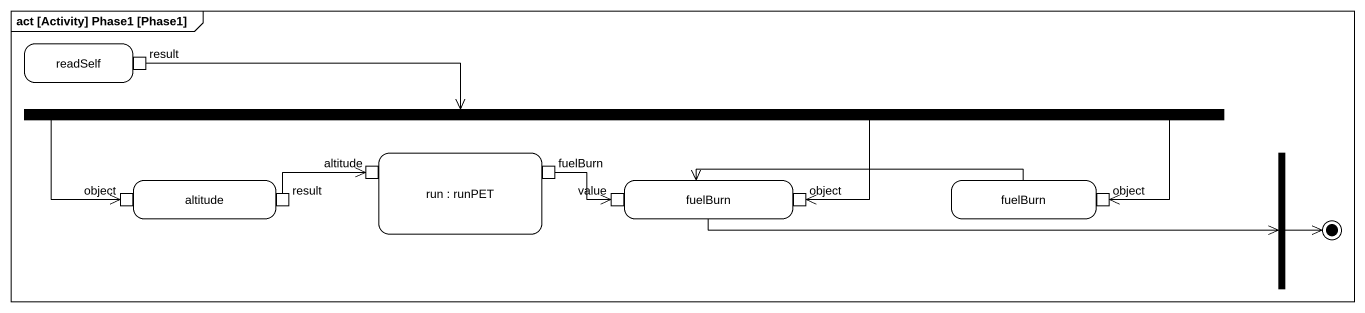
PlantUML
@startuml
mainframe act [Activity] Phase1 [Phase1]
hide empty description
state readSelf {
  state result <<outputPin>>
}
state fork1 <<fork>>
state "run : runPET" as run {
  state "altitude" as altitude_2 <<inputPin>>
  state fuelBurn <<outputPin>>
}
state fork2 <<fork>>
state altitude {
  state "object" as object_ <<inputPin>>
  state "result" as result_2 <<outputPin>>
}
state "fuelBurn" as fuelBurn_2 {
  state value <<inputPin>>
  state "object" as object__2 <<inputPin>>
}
state "fuelBurn" as fuelBurn_3 {
  state "object" as object__3 <<inputPin>>
}
result -right-> fork1
fork1 -left-> object_
fork1 -right-> object__2
fork1 -right-> object__3
result_2 -right-> altitude_2
fuelBurn -right-> value
fuelBurn_2 -right-> fork2
fuelBurn_3 -left-> fuelBurn_2
fork2 -right-> [*]
@enduml
